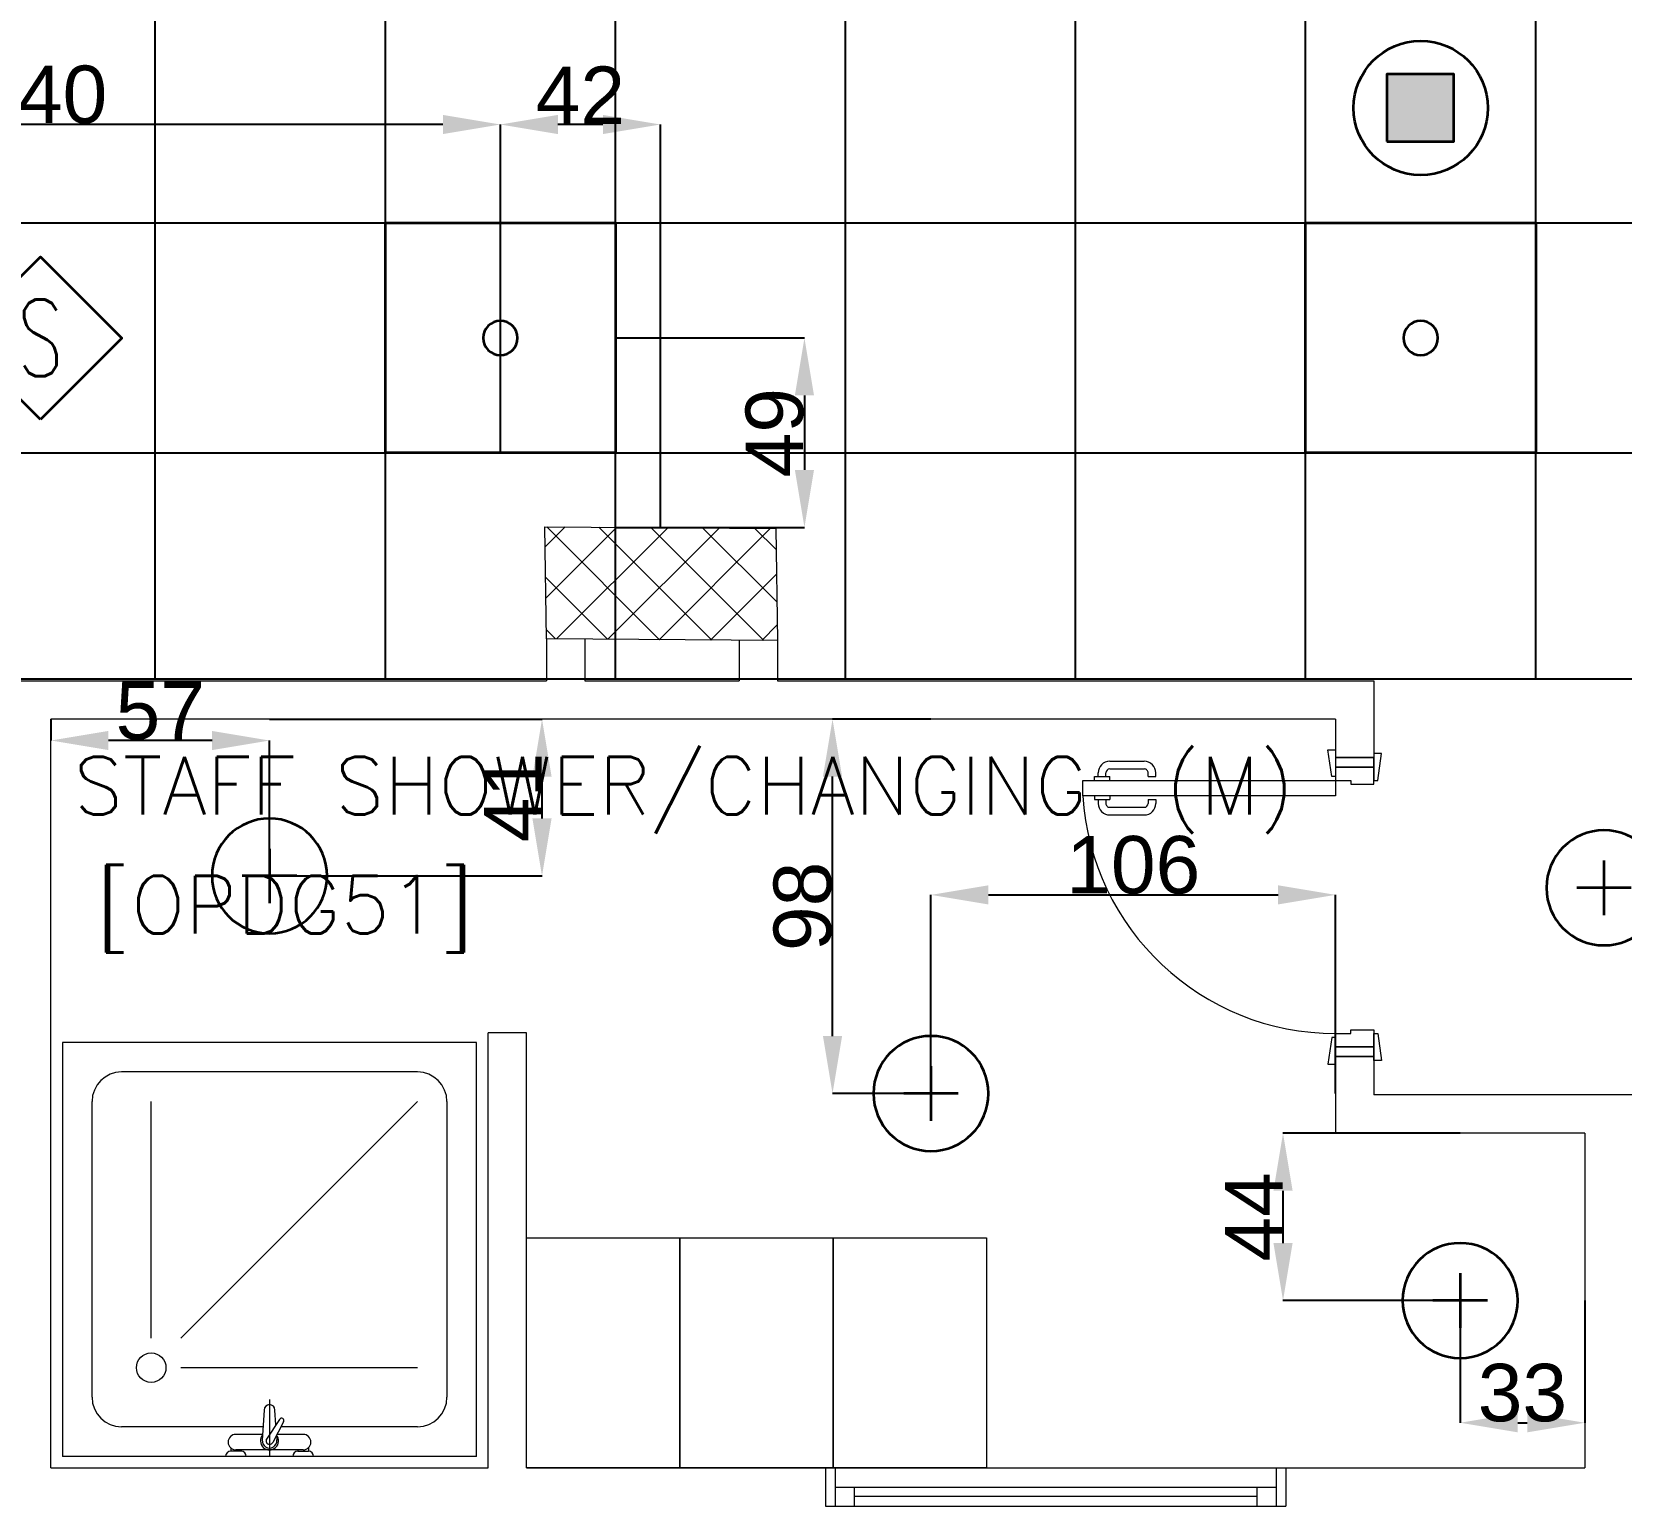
# Model space of a CAD drawing. Header units: inches. Extents: x -12418 to 57169, y -29325 to 19878.
# Drawn here: x 25478 to 29623, y -947 to 2899 of the extents above; entities that cross this region are included whole.
import ezdxf
from ezdxf.enums import TextEntityAlignment as Align

# ---------------------------------------------------------------- set-up
doc = ezdxf.new("R2010")
doc.units = ezdxf.units.IN
doc.header["$LTSCALE"] = 25
doc.header["$MEASUREMENT"] = 0
doc.header["$PDMODE"] = 3
doc.layers.get('0').update_dxf_attribs({"color": 8})
doc.layers.get('Defpoints').update_dxf_attribs({"color": 8})
for name, color, linetype, lineweight in [('00-Ground Floor$0$72_EGR_BASE_TEXT', 252, 'Continuous', 5), ('00-Ground Floor$0$Aluminum', 251, 'Continuous', 5), ('00-Ground Floor$0$C-HYDR-CTCH', 251, 'Continuous', 5), ('00-Ground Floor$0$Hatch', 254, 'Continuous', 5), ('00-Ground Floor$0$LOADING', 253, 'Continuous', 5), ('00-Ground Floor$0$SANIT', 250, 'Continuous', 5), ('00-Ground Floor$0$Walls', 251, 'Continuous', 5), ('00-Ground Floor$0$Wooden Joinery', 251, 'Continuous', 5), ('E-DIM', 6, 'Continuous', 18), ('E-LITE-CIRC-NUMB', 6, 'Continuous', 25), ('E-LITE-CLNG', 150, 'Continuous', 35), ('E-LITE-CLNG @ 100', 150, 'Continuous', 35), ('E-LITE-CTRL', 6, 'Continuous', 25), ('F-ALRM-CLNG @ 100', 33, 'Continuous', 35), ('T-INTC-CLNG @ 100', 33, 'Continuous', 35), ('T-INTC-DEVC-NUMB', 2, 'Continuous', 25)]:
    doc.layers.add(name, color=color, linetype=linetype, lineweight=lineweight)
doc.layers.add('00-Ground Floor$0$False Ceiling', color=251, linetype='Continuous')
doc.styles.add('00-Ground Floor$0$SIMPLEX', font='SIMPLEX.shx', dxfattribs={"height": 150})
doc.styles.add('DC_Simplex', font='SIMPLEX.shx', dxfattribs={"width": 0.7})
doc.styles.get("Standard").update_dxf_attribs({"font": 'arial.ttf'})
doc.dimstyles.get("Standard").update_dxf_attribs({"dimtxt": 150, "dimasz": 150, "dimexe": 0.18, "dimexo": 0.0625, "dimgap": 1, "dimtad": 1, "dimdec": 0, "dimlfac": 0.1, "dimzin": 0, "dimdsep": 46, "dimtxsty": 'Standard', "dimcen": 0.09, "dimclrd": 256, "dimclrt": 7, "dimadec": 0, "dimazin": 0, "dimtfac": 1, "dimtdec": 0, "dimtofl": 0, "dimtmove": 0, "dimatfit": 3, "dimfxl": 1, "dimtolj": 1, "dimtzin": 0, "dimarcsym": 0})

# ---------------------------------------------------------------- blocks, each defined once
blk = doc.blocks.new('00-Ground Floor$0$A$C72370EFE')
at = {"layer": '00-Ground Floor$0$Wooden Joinery'}
for p, q in [((-0.01, -0.04), (-0.02, -0.04)), ((-0.01, -0.03), (-0.01, -0.07)), ((0, -0.03), (-0.01, -0.03)), ((0.04, -0.03), (0.05, -0.03)), ((0.05, -0.03), (0.05, -0.07)), ((0.05, -0.04), (0.06, -0.04)), ((-0.05, -0.07), (-0.05, -0.16)), ((-0.03, -0.07), (-0.03, -0.16)), ((-0.01, -0.06), (-0.02, -0.06)), ((0, -0.07), (-0.01, -0.07)), ((0.04, -0.07), (0.05, -0.07)), ((0.05, -0.06), (0.06, -0.06)), ((0.07, -0.07), (0.07, -0.16)), ((0.09, -0.07), (0.09, -0.16)), ((-0.01, -0.17), (-0.02, -0.17)), ((-0.01, -0.19), (-0.02, -0.19)), ((-0.01, -0.17), (-0.01, -0.19)), ((0.05, -0.17), (0.06, -0.17)), ((0.05, -0.17), (0.05, -0.19)), ((0.05, -0.19), (0.06, -0.19))]:
    blk.add_line(p, q, dxfattribs=at)
for centre, radius, start, end in [((-0.02, -0.07), 0.03, 90, 180), ((0.06, -0.07), 0.03, 0, 90), ((-0.02, -0.07), 0.01, 90, 180), ((0.06, -0.07), 0.01, 0, 90), ((-0.02, -0.16), 0.03, 180, 270), ((-0.02, -0.16), 0.01, 180, 270), ((0.06, -0.16), 0.01, 270, 0), ((0.06, -0.16), 0.03, 270, 0)]:
    blk.add_arc(centre, radius, start, end, dxfattribs=at)
blk = doc.blocks.new('00-Ground Floor$0$A$C268A7CF0')
at = {"layer": '00-Ground Floor$0$Wooden Joinery'}
for points in [[(80, 758.8), (80, 768.8), (10, 778.8), (10, 758.8)], [(740, 758.8), (740, 768.8), (810, 778.8), (810, 758.8)], [(70, 658.8), (70, 648.8), (0, 638.8), (0, 658.8)], [(120, 658.8), (120, 0), (80, 0), (80, 658.8)], [(750, 658.8), (750, 648.8), (820, 638.8), (820, 658.8)]]:
    blk.add_lwpolyline(points, close=True, dxfattribs=at)
for points in [[(45, 658.8), (45, 758.8), (20, 758.8), (20, 658.8), (45, 658.8)], [(45, 658.8), (80, 658.8), (80, 698.8), (90, 698.8), (90, 758.8), (45, 758.8), (45, 658.8)], [(775, 658.8), (740, 658.8), (740, 698.8), (730, 698.8), (730, 758.8), (775, 758.8), (775, 658.8)], [(775, 658.8), (775, 758.8), (800, 758.8), (800, 658.8), (775, 658.8)]]:
    blk.add_lwpolyline(points, dxfattribs=at)
blk.add_arc((80, 658.8), 660, 273.4748, 0, dxfattribs=at)
at = {"layer": '00-Ground Floor$0$Wooden Joinery', "xscale": 999.9999999998854, "yscale": 999.9999999998854, "zscale": 999.9999999998854, "rotation": 180}
blk.add_blockref('00-Ground Floor$0$A$C72370EFE', (120, 0), dxfattribs=at)
blk = doc.blocks.new('00-Ground Floor$0$SHOWER TRAY 80x80')
at = {"layer": '00-Ground Floor$0$SANIT'}
for p, q in [((0, 0), (0, 0.8)), ((0.8, 0.8), (0, 0.8)), ((0.8, 0), (0.8, 0.8)), ((0.1143, 0.7429), (0.6857, 0.7429)), ((0.0571, 0.4124), (0.0571, 0.6857)), ((0.7429, 0.1143), (0.7429, 0.6857)), ((0.2286, 0.6286), (0.6857, 0.6286)), ((0.1714, 0.1143), (0.1714, 0.5714)), ((0.2286, 0.5714), (0.6857, 0.1143)), ((0.01, 0.455), (0.01, 0.475)), ((0.0163, 0.475), (0.01, 0.475)), ((0.0125, 0.335), (0.0125, 0.465)), ((0.0425, 0.4133), (0.0425, 0.465)), ((0.0125, 0.455), (0.01, 0.455)), ((0.11, 0.4), (0, 0.4)), ((0.0895, 0.4105), (0.0316, 0.4139)), ((0.0715, 0.3808), (0.0334, 0.4058)), ((0.0667, 0.3728), (0.0271, 0.3939)), ((0.0407, 0.3866), (0.0316, 0.3861)), ((0.0425, 0.335), (0.0425, 0.3857)), ((0.0571, 0.1143), (0.0571, 0.3779)), ((0.0608, 0.3878), (0.0895, 0.3895)), ((0.01, 0.345), (0.01, 0.325)), ((0.0125, 0.345), (0.01, 0.345)), ((0.0163, 0.325), (0.01, 0.325)), ((0.1143, 0.0571), (0.6857, 0.0571)), ((0, 0), (0.8, 0))]:
    blk.add_line(p, q, dxfattribs=at)
blk.add_circle((0.1714, 0.6286), 0.0286, dxfattribs=at)
for centre, radius, start, end in [((0.1143, 0.6857), 0.0571, 90, 180), ((0.6857, 0.6857), 0.0571, 360, 90), ((0, 0.475), 0.01, 0, 90), ((0.0275, 0.465), 0.015, 0, 180), ((0, 0.455), 0.01, 270, 0), ((0.03, 0.4), 0.0175, 49.632, 309.2526), ((0.03, 0.4), 0.014, 83.2671, 276.7329), ((0.03, 0.4), 0.00676, 54.0423, 244.5873), ((0.0895, 0.4), 0.0105, 270, 90), ((0.0691, 0.3768), 0.00467, 239.3148, 59.3148), ((0, 0.345), 0.01, 0, 90), ((0, 0.325), 0.01, 270, 0), ((0.0275, 0.335), 0.015, 180, 0), ((0.1143, 0.1143), 0.0571, 180, 270), ((0.6857, 0.1143), 0.0571, 270, 360)]:
    blk.add_arc(centre, radius, start, end, dxfattribs=at)
blk = doc.blocks.new('00-Ground Floor$0$A$C37be4daf')
at = {"layer": '00-Ground Floor$0$Aluminum'}
for p, q in [((1416, 598.2), (216, 598.2)), ((241, 498.2), (241, 598.2)), ((291, 548.2), (291, 598.2)), ((1341, 548.2), (1341, 598.2)), ((1391, 498.2), (1391, 598.2)), ((1391, 548.2), (241, 548.2)), ((291, 573.2), (1341, 573.2)), ((1416, 498.2), (216, 498.2))]:
    blk.add_line(p, q, dxfattribs=at)
at = {"layer": '00-Ground Floor$0$Walls'}
for p, q in [((216, 498.2), (216, 598.2)), ((1416, 498.2), (1416, 598.2))]:
    blk.add_line(p, q, dxfattribs=at)
blk = doc.blocks.new('00-Ground Floor$0$A$Ce9e1c4c3')
at = {"layer": '00-Ground Floor$0$False Ceiling', "color": 254, "linetype": 'Continuous'}
for p, q in [((-74200, 1209.6), (-74200, 9172.6)), ((-73600, 1209.6), (-73600, 9172.6)), ((-73000, 1209.6), (-73000, 9172.6)), ((-72400, 1209.6), (-72400, 9172.6)), ((-71800, 1209.6), (-71800, 9172.6)), ((-71200, 1209.6), (-71200, 9172.6)), ((-70600, 1209.6), (-70600, 9172.6)), ((-79752.1, 2400), (-69822.1, 2400)), ((-79752.1, 1800), (-69822.1, 1800))]:
    blk.add_line(p, q, dxfattribs=at)
at = {"layer": '00-Ground Floor$0$False Ceiling', "color": 254}
blk.add_line((-69822.1, 1209.6, 0), (-79752.1, 1209.6, 0), dxfattribs=at)
blk = doc.blocks.new('00-Ground Floor')
at = {"layer": '00-Ground Floor$0$Hatch'}
h = blk.add_hatch(dxfattribs=at)
h.set_pattern_fill('ANSI37', color=256, scale=30)
h.set_pattern_definition([(45, (-1981.42, -13099.68), (-67.35192, 67.35192), []), (135, (-1981.42, -13099.68), (-67.35192, -67.35192), [])])
h.paths.add_polyline_path([(48971.2, 8818.2), (48367.3, 8810.1), (48371.2, 8521.7), (48975.1, 8529.8)])
h.paths.add_polyline_path([(41810.5, 8810.5), (41227, 8805), (41207, 8513.7), (41790.5, 8519.1)])
h.paths.add_polyline_path([(27433.5, 8803.1), (26834.4, 8799), (26828.7, 8506), (27427.8, 8510)])
h.paths.add_polyline_path([(34618.7, 8805.3), (34017.5, 8797.8), (34009.3, 8512.1), (34610.5, 8519.6)])
h.paths.add_polyline_path([(20214.3, 8812.4), (19607.8, 8790.5), (19622.4, 8498), (20228.8, 8519.8)])
h.paths.add_polyline_path([(13477.7, 8802), (12255.7, 8825.9), (12249.3, 8529.8), (13471.3, 8505.8)])
h.paths.add_polyline_path([(13491.8, 1601.9), (12276.8, 1586.2), (12263.3, 1293.7), (13478.3, 1309.4)])
h.paths.add_polyline_path([(13465.7, -5591.3), (12262.6, -5607.3), (12256.9, -5900.3), (13460, -5884.3)])
h.paths.add_polyline_path([(13484.2, -12790), (12287.5, -12801.4), (12290.4, -13095.9), (13487, -13084.4)])
h.paths.add_polyline_path([(5849.2, -12787.9), (5245.6, -12791.6), (5256.3, -13077.1), (5859.8, -13073.4)])
h.paths.add_polyline_path([(5833.8, -5589.9), (5236.9, -5588.3), (5236.8, -5889.5), (5833.6, -5891)])
h.paths.add_polyline_path([(5843.6, 1599.7), (5224.3, 1600.9), (5213.7, 1298), (5833, 1296.7)])
h.paths.add_polyline_path([(5820.3, 8779.1), (5219.7, 8793.5), (5216, 8503.9), (5816.7, 8489.4)])
h.paths.add_polyline_path([(-1378.8, 8777.2), (-1981.4, 8799.9), (-1979.5, 8511.6), (-1376.9, 8488.9)])
h.paths.add_polyline_path([(-1371.1, -5601.1), (-1973.1, -5608.1), (-1969.7, -5899.7), (-1367.7, -5892.7)])
h.paths.add_polyline_path([(-1353.5, -12795.7), (-1951.9, -12796.7), (-1947.1, -13097.4), (-1348.7, -13096.4)])
h.paths.add_polyline_path([(20233.2, -12782.5), (19627.5, -12795.4), (19633.2, -13096.6), (20238.9, -13083.7)])
h.paths.add_polyline_path([(20226.6, -5590), (19632.3, -5607.6), (19634.4, -5904.1), (20228.7, -5886.6)])
h.paths.add_polyline_path([(20217.9, 1618), (19619, 1610.4), (19623, 1310.2), (20221.9, 1317.9)])
h.paths.add_polyline_path([(27418.3, 1602.8), (26816.3, 1607.5), (26820.6, 1315.3), (27422.5, 1310.7)])
h.paths.add_polyline_path([(27422, -5579.9), (26818.1, -5597.5), (26831.6, -5897.5), (27431.7, -5876.5)])
h.paths.add_polyline_path([(27438.1, -12795.9), (26834.3, -12789.3), (26831.9, -13075), (27435.7, -13081.6)])
h.paths.add_polyline_path([(34636.6, -12785.4), (34039.3, -12800), (34048.3, -13099.7), (34645.6, -13085.1)])
h.paths.add_polyline_path([(34629.3, -5597.1), (34028, -5595.2), (34029.2, -5892.4), (34630.4, -5894.3)])
h.paths.add_polyline_path([(34592.8, 1606.7), (34012, 1611.4), (34031.7, 1321.6), (34612.5, 1316.9)])
h.paths.add_polyline_path([(41796.2, 1606), (41198.6, 1619.8), (41200.6, 1327.8), (41798.2, 1314.1)])
h.paths.add_polyline_path([(41797.2, -5592.6), (41228.8, -5600.2), (41230.6, -5894.3), (41799, -5886.7)])
h.paths.add_polyline_path([(41834.3, -12789.7), (41229, -12792.4), (41230.4, -13096.9), (41835.6, -13094.3)])
h.paths.add_polyline_path([(49008.5, -12790.2), (48420.5, -12774.1), (48407.3, -13081.4), (48995.3, -13097.4)])
h.paths.add_polyline_path([(48992.7, -5590.8), (48389.5, -5589.7), (48387.5, -5886.2), (48990.7, -5887.3)])
at = {"layer": '00-Ground Floor$0$C-HYDR-CTCH', "flags": 128}
blk.add_lwpolyline([(26816.3, 1607.5), (27418.3, 1602.8), (27422.5, 1310.7), (26820.6, 1315.3), (26816.3, 1607.5)], dxfattribs=at)
at = {"layer": '00-Ground Floor$0$LOADING', "elevation": 0}
for points in [[(27167.9, -847.4), (26767.9, -847.4), (26767.9, -247.4), (27167.9, -247.4)], [(27567.9, -847.4), (27167.9, -847.4), (27167.9, -247.4), (27567.9, -247.4)], [(27967.9, -847.4), (27567.9, -847.4), (27567.9, -247.4), (27967.9, -247.4)]]:
    blk.add_lwpolyline(points, close=True, dxfattribs=at)
at = {"layer": '00-Ground Floor$0$Walls'}
for p, q in [((26820.6, 1315.3), (26820.6, 1205.7)), ((26920.6, 1314.6), (26920.6, 1205.7)), ((27322.5, 1311.4), (27322.5, 1205.7)), ((27422.5, 1310.7), (27422.5, 1205.7)), ((23277.9, 1205.7, 0), (26820.6, 1205.7)), ((26920.6, 1205.7), (27322.5, 1205.7)), ((27422.5, 1205.7), (28977.9, 1205.7, 0)), ((28977.9, 1205.7, 0), (28977.9, 1005.7, 0)), ((28877.9, 1105.7, 0), (25527.9, 1105.7, 0)), ((25527.9, -847.4, 0), (25527.9, 1105.7, 0)), ((28877.9, 1105.7, 0), (28877.9, 1005.7, 0)), ((28877.9, 1005.7, 0), (28977.9, 1005.7, 0)), ((26767.9, 287.6, 0), (26667.9, 287.6, 0)), ((26667.9, -847.4, 0), (26667.9, 287.6, 0)), ((26767.9, -847.4, 0), (26767.9, 287.6, 0)), ((28877.9, 225.7, 0), (28877.9, 25.7, 0)), ((28877.9, 225.7, 0), (28977.9, 225.7, 0)), ((28977.9, 225.7, 0), (28977.9, 125.7, 0)), ((30177.9, 125.7, 0), (28977.9, 125.7, 0)), ((29527.9, 25.7, 0), (28877.9, 25.7, 0)), ((29527.9, 25.7, 0), (29527.9, -847.4, 0)), ((25527.9, -847.4, 0), (26667.9, -847.4, 0)), ((26767.9, -847.4, 0), (29527.9, -847.4, 0))]:
    blk.add_line(p, q, dxfattribs=at)
at = {"rotation": 180}
blk.add_blockref('00-Ground Floor$0$A$C37be4daf', (28963.9, -349.2, 0), dxfattribs=at)
at = {"layer": '00-Ground Floor$0$False Ceiling', "color": 254}
blk.add_blockref('00-Ground Floor$0$A$Ce9e1c4c3', (100000, 0), dxfattribs=at)
at = {"layer": '00-Ground Floor$0$SANIT', "xscale": 1350.000000000878, "yscale": 1350.000000000878, "zscale": 1350.000000000878, "rotation": 90.00000000000001}
blk.add_blockref('00-Ground Floor$0$SHOWER TRAY 80x80', (26637.9, -817.4, 0), dxfattribs=at)
at = {"layer": '00-Ground Floor$0$Wooden Joinery', "rotation": 270}
blk.add_blockref('00-Ground Floor$0$A$C268A7CF0', (28219.1, 1025.7, 0), dxfattribs=at)
at = {"layer": '00-Ground Floor$0$72_EGR_BASE_TEXT', "char_height": 150, "attachment_point": 2, "style": '00-Ground Floor$0$SIMPLEX'}
for s, insert in [('STAFF SHOWER/CHANGING  (M)', (27178.3, 1007.2)), ('[OPDG51]', (26138.3, 696.7, 0))]:
    blk.add_mtext(s, dxfattribs=dict(at, insert=insert))
blk = doc.blocks.new('*U13')
blk.add_lwpolyline([(-300, 300), (-300, -300), (300, -300), (300, 300)], close=True)
blk.add_circle((0, 0), 45)
at = {"layer": 'E-LITE-CIRC-NUMB', "style": 'DC_Simplex', "width": 0.7, "flags": 8}
blk.add_attdef('CIRCUIT', text='', height=200, rotation=0, dxfattribs=at).set_placement((-473.9, 300), align=Align.RIGHT)
at = {"layer": 'E-LITE-CTRL', "style": 'DC_Simplex', "width": 0.7, "flags": 8}
blk.add_attdef('CONTROL', (1118.9, -935), '', height=200, rotation=360, dxfattribs=at)
blk = doc.blocks.new('DC_LT-CL-Point')
for p, q in [((0, -0.711), (0, 0.711)), ((0.711, 0), (-0.711, 0))]:
    blk.add_line(p, q)
blk.add_circle((0, 0), 1.5)
at = {"layer": 'E-LITE-CIRC-NUMB', "style": 'DC_Simplex', "width": 0.7, "flags": 8}
blk.add_attdef('CIRCUIT', text='', height=2, rotation=360, dxfattribs=at).set_placement((-3.364, 1.5), align=Align.RIGHT)
at = {"layer": 'E-LITE-CTRL', "style": 'DC_Simplex', "width": 0.7, "flags": 8}
blk.add_attdef('CONTROL', (3.364, -3.498), '', height=2, rotation=360, dxfattribs=at)
blk = doc.blocks.new('A$C5CF53093')
blk.add_lwpolyline([(0, -212.1), (-212.1, 0), (0, 212.1), (212.1, 0)], close=True)
blk = doc.blocks.new('*U207')
at = {"xscale": 0.01, "yscale": 0.01, "zscale": 0.01}
blk.add_blockref('A$C5CF53093', (0.007, -0.007), dxfattribs=at)
at = {"color": 6, "style": 'DC_Simplex', "width": 0.7, "flags": 8}
blk.add_attdef('TYPE', text='', height=2, rotation=360, dxfattribs=at).set_placement((0, 0), align=Align.MIDDLE_CENTER)
blk = doc.blocks.new('DC_PA-CL-Speaker')
blk.add_hatch(color=256).paths.add_polyline_path([(-0.883, -0.87), (0.865, -0.87), (0.865, 0.878), (-0.883, 0.878)])
blk.add_lwpolyline([(-0.883, -0.87), (0.865, -0.87), (0.865, 0.878), (-0.883, 0.878)], close=True)
blk.add_circle((0, 0), 1.75)
at = {"layer": 'T-INTC-DEVC-NUMB', "style": 'DC_Simplex', "width": 0.7}
blk.add_attdef('DC_CONTROL', (3.364, 2.471), '', height=2, rotation=360, dxfattribs=at)
blk = doc.blocks.new('*D273')
at = {"layer": 'Defpoints', "color": 0, "transparency": 16777216}
for p in [(26700, 2656.9), (26700, 1800), (27117.3, 1605.1)]:
    blk.add_point(p, dxfattribs=at)
at = {"layer": 'E-DIM', "color": 0, "lineweight": -2, "transparency": 16777216}
for p, q in [((26700, 1800.1), (26700, 2657.1)), ((27117.3, 1605.2), (27117.3, 2657.1))]:
    blk.add_line(p, q, dxfattribs=at)
at = {"layer": 'E-DIM', "lineweight": -2, "transparency": 16777216}
blk.add_line((26967.3, 2656.9), (26850, 2656.9), dxfattribs=at)
at = {"layer": 'E-DIM', "transparency": 16777216}
for points in [[(26850, 2681.9), (26850, 2631.9), (26700, 2656.9)], [(26967.3, 2681.9), (26967.3, 2631.9), (27117.3, 2656.9)]]:
    blk.add_solid(points, dxfattribs=at)
at = {"layer": 'E-DIM', "color": 7, "transparency": 16777216, "insert": (26908.6, 2733.2), "char_height": 150, "attachment_point": 5}
blk.add_mtext('\\A1;42', dxfattribs=at)
blk = doc.blocks.new('*D274')
at = {"layer": 'Defpoints', "color": 0, "transparency": 16777216}
for p in [(27000, 2100), (27000, 1606), (27492.9, 1606)]:
    blk.add_point(p, dxfattribs=at)
at = {"layer": 'E-DIM', "color": 0, "lineweight": -2, "transparency": 16777216}
for p, q in [((27000.1, 2100), (27493.1, 2100)), ((27000.1, 1606), (27493.1, 1606))]:
    blk.add_line(p, q, dxfattribs=at)
at = {"layer": 'E-DIM', "lineweight": -2, "transparency": 16777216}
blk.add_line((27492.9, 1950), (27492.9, 1756), dxfattribs=at)
at = {"layer": 'E-DIM', "transparency": 16777216}
for points in [[(27467.9, 1950), (27517.9, 1950), (27492.9, 2100)], [(27467.9, 1756), (27517.9, 1756), (27492.9, 1606)]]:
    blk.add_solid(points, dxfattribs=at)
at = {"layer": 'E-DIM', "color": 7, "transparency": 16777216, "insert": (27415.4, 1853), "char_height": 150, "attachment_point": 5, "rotation": 90}
blk.add_mtext('\\A1;49', dxfattribs=at)
blk = doc.blocks.new('*D275')
at = {"layer": 'Defpoints', "color": 0, "transparency": 16777216}
for p in [(24300, 2656.9), (24300, 2400), (26700, 2400)]:
    blk.add_point(p, dxfattribs=at)
at = {"layer": 'E-DIM', "color": 0, "lineweight": -2, "transparency": 16777216}
for p, q in [((24300, 2400.1), (24300, 2657.1)), ((26700, 2400.1), (26700, 2657.1))]:
    blk.add_line(p, q, dxfattribs=at)
at = {"layer": 'E-DIM', "lineweight": -2, "transparency": 16777216}
blk.add_line((26550, 2656.9), (24450, 2656.9), dxfattribs=at)
at = {"layer": 'E-DIM', "transparency": 16777216}
for points in [[(24450, 2681.9), (24450, 2631.9), (24300, 2656.9)], [(26550, 2681.9), (26550, 2631.9), (26700, 2656.9)]]:
    blk.add_solid(points, dxfattribs=at)
at = {"layer": 'E-DIM', "color": 7, "transparency": 16777216, "insert": (25500, 2734.5), "char_height": 150, "attachment_point": 5}
blk.add_mtext('\\A1;240', dxfattribs=at)
blk = doc.blocks.new('*D475')
at = {"layer": 'Defpoints', "color": 0, "transparency": 16777216}
for p in [(28741, 25.7), (29202.9, 25.7, 0), (29202.9, -410.9, 0)]:
    blk.add_point(p, dxfattribs=at)
at = {"layer": 'E-DIM', "color": 0, "lineweight": -2, "transparency": 16777216}
for p, q in [((29202.9, 25.7), (28740.8, 25.7)), ((29202.9, -410.9), (28740.8, -410.9))]:
    blk.add_line(p, q, dxfattribs=at)
at = {"layer": 'E-DIM', "lineweight": -2, "transparency": 16777216}
blk.add_line((28741, -260.9), (28741, -124.3), dxfattribs=at)
at = {"layer": 'E-DIM', "transparency": 16777216}
for points in [[(28716, -124.3), (28766, -124.3), (28741, 25.7)], [(28716, -260.9), (28766, -260.9), (28741, -410.9)]]:
    blk.add_solid(points, dxfattribs=at)
at = {"layer": 'E-DIM', "color": 7, "transparency": 16777216, "insert": (28665, -192.6), "char_height": 150, "attachment_point": 5, "rotation": 90}
blk.add_mtext('\\A1;44', dxfattribs=at)
blk = doc.blocks.new('*D476')
at = {"layer": 'Defpoints', "color": 0, "transparency": 16777216}
for p in [(29202.9, -410.9, 0), (29527.9, -410.9, 0), (29527.9, -729.7)]:
    blk.add_point(p, dxfattribs=at)
at = {"layer": 'E-DIM', "color": 0, "lineweight": -2, "transparency": 16777216}
for p, q in [((29202.9, -410.9), (29202.9, -729.9)), ((29527.9, -410.9), (29527.9, -729.9))]:
    blk.add_line(p, q, dxfattribs=at)
at = {"layer": 'E-DIM', "lineweight": -2, "transparency": 16777216}
blk.add_line((29352.9, -729.7), (29377.9, -729.7), dxfattribs=at)
at = {"layer": 'E-DIM', "transparency": 16777216}
for points in [[(29352.9, -704.7), (29352.9, -754.7), (29202.9, -729.7)], [(29377.9, -704.7), (29377.9, -754.7), (29527.9, -729.7)]]:
    blk.add_solid(points, dxfattribs=at)
at = {"layer": 'E-DIM', "color": 7, "transparency": 16777216, "insert": (29365.4, -652), "char_height": 150, "attachment_point": 5}
blk.add_mtext('\\A1;33', dxfattribs=at)
blk = doc.blocks.new('*D477')
at = {"layer": 'Defpoints', "color": 0, "transparency": 16777216}
for p in [(27566.1, 1105.7), (27822.9, 1105.7, 0), (27822.9, 129.1, 0)]:
    blk.add_point(p, dxfattribs=at)
at = {"layer": 'E-DIM', "color": 0, "lineweight": -2, "transparency": 16777216}
for p, q in [((27822.9, 1105.7), (27565.9, 1105.7)), ((27822.9, 129.1), (27565.9, 129.1))]:
    blk.add_line(p, q, dxfattribs=at)
at = {"layer": 'E-DIM', "lineweight": -2, "transparency": 16777216}
blk.add_line((27566.1, 279.1), (27566.1, 955.7), dxfattribs=at)
at = {"layer": 'E-DIM', "transparency": 16777216}
for points in [[(27541.1, 955.7), (27591.1, 955.7), (27566.1, 1105.7)], [(27541.1, 279.1), (27591.1, 279.1), (27566.1, 129.1)]]:
    blk.add_solid(points, dxfattribs=at)
at = {"layer": 'E-DIM', "color": 7, "transparency": 16777216, "insert": (27488.5, 617.4), "char_height": 150, "attachment_point": 5, "rotation": 90}
blk.add_mtext('\\A1;98', dxfattribs=at)
blk = doc.blocks.new('*D478')
at = {"layer": 'Defpoints', "color": 0, "transparency": 16777216}
for p in [(28877.9, 647.3), (27822.9, 129.1, 0), (28877.9, 129.1, 0)]:
    blk.add_point(p, dxfattribs=at)
at = {"layer": 'E-DIM', "color": 0, "lineweight": -2, "transparency": 16777216}
for p, q in [((27822.9, 129.2), (27822.9, 647.5)), ((28877.9, 129.2), (28877.9, 647.5))]:
    blk.add_line(p, q, dxfattribs=at)
at = {"layer": 'E-DIM', "lineweight": -2, "transparency": 16777216}
blk.add_line((27972.9, 647.3), (28727.9, 647.3), dxfattribs=at)
at = {"layer": 'E-DIM', "transparency": 16777216}
for points in [[(27972.9, 672.3), (27972.9, 622.3), (27822.9, 647.3)], [(28727.9, 672.3), (28727.9, 622.3), (28877.9, 647.3)]]:
    blk.add_solid(points, dxfattribs=at)
at = {"layer": 'E-DIM', "color": 7, "transparency": 16777216, "insert": (28350.4, 724.9), "char_height": 150, "attachment_point": 5}
blk.add_mtext('\\A1;106', dxfattribs=at)
blk = doc.blocks.new('*D479')
at = {"layer": 'Defpoints', "color": 0, "transparency": 16777216}
for p in [(25527.9, 1105.7, 0), (25527.9, 1050), (26097.9, 696.6, 0)]:
    blk.add_point(p, dxfattribs=at)
at = {"layer": 'E-DIM', "color": 0, "lineweight": -2, "transparency": 16777216}
for p, q in [((25527.9, 1105.6), (25527.9, 1049.8)), ((26097.9, 696.7), (26097.9, 1050.2))]:
    blk.add_line(p, q, dxfattribs=at)
at = {"layer": 'E-DIM', "lineweight": -2, "transparency": 16777216}
blk.add_line((25947.9, 1050), (25677.9, 1050), dxfattribs=at)
at = {"layer": 'E-DIM', "transparency": 16777216}
for points in [[(25677.9, 1075), (25677.9, 1025), (25527.9, 1050)], [(25947.9, 1075), (25947.9, 1025), (26097.9, 1050)]]:
    blk.add_solid(points, dxfattribs=at)
at = {"layer": 'E-DIM', "color": 7, "transparency": 16777216, "insert": (25812.9, 1127.3), "char_height": 150, "attachment_point": 5}
blk.add_mtext('\\A1;57', dxfattribs=at)
blk = doc.blocks.new('*D480')
at = {"layer": 'Defpoints', "color": 0, "transparency": 16777216}
for p in [(26097.9, 1105.7, 0), (26808.5, 1105.7), (26097.9, 696.6, 0)]:
    blk.add_point(p, dxfattribs=at)
at = {"layer": 'E-DIM', "color": 0, "lineweight": -2, "transparency": 16777216}
for p, q in [((26098, 1105.7), (26808.7, 1105.7)), ((26098, 696.6), (26808.7, 696.6))]:
    blk.add_line(p, q, dxfattribs=at)
at = {"layer": 'E-DIM', "lineweight": -2, "transparency": 16777216}
blk.add_line((26808.5, 846.6), (26808.5, 955.7), dxfattribs=at)
at = {"layer": 'E-DIM', "transparency": 16777216}
for points in [[(26783.5, 955.7), (26833.5, 955.7), (26808.5, 1105.7)], [(26783.5, 846.6), (26833.5, 846.6), (26808.5, 696.6)]]:
    blk.add_solid(points, dxfattribs=at)
at = {"layer": 'E-DIM', "color": 7, "transparency": 16777216, "insert": (26732.2, 901.2), "char_height": 150, "attachment_point": 5, "rotation": 90}
blk.add_mtext('\\A1;41', dxfattribs=at)

msp = doc.modelspace()

# ---------------------------------------------------------------- block references
msp.add_blockref('00-Ground Floor', (0, 0))
at = {"layer": 'E-LITE-CLNG', "xscale": -1}
for p in [(26700, 2100), (29100, 2100)]:
    msp.add_blockref('*U13', p, dxfattribs=at)
at = {"layer": 'E-LITE-CLNG @ 100', "xscale": -100, "yscale": 100, "zscale": 100, "rotation": 180}
for p in [(26097.9, 696.6, 0), (29577.9, 665.7, 0), (27822.9, 129.1, 0), (29202.9, -410.9, 0)]:
    msp.add_blockref('DC_LT-CL-Point', p, dxfattribs=at)
at = {"layer": 'F-ALRM-CLNG @ 100', "xscale": 100, "yscale": 100, "zscale": 100}
msp.add_blockref('*U207', (25500, 2100), dxfattribs=at).add_auto_attribs({'TYPE': 'S'})
at = {"layer": 'T-INTC-CLNG @ 100', "xscale": 100, "yscale": 100, "zscale": 100}
msp.add_blockref('DC_PA-CL-Speaker', (29100, 2700), dxfattribs=at)

# ---------------------------------------------------------------- dimensions: what is measured, and where the dimension line sits
at = {"layer": 'E-DIM'}
for base, p1, p2, picture, middle in [((24300, 2656.9), (26700, 2400), (24300, 2400), '*D275', (25500, 2734.5)), ((26700, 2656.9), (27117.3, 1605.1), (26700, 1800), '*D273', (26908.6, 2733.2)), ((25527.9, 1050), (26097.9, 696.6, 0), (25527.9, 1105.7, 0), '*D479', (25812.9, 1127.3)), ((28877.9287118, 647.3470743), (27822.9287118, 129.1268525, -0.0000006), (28877.9287118, 129.1268525, -0.0000006), '*D478', (28350.4287118, 724.9330225)), ((29527.9287118, -729.6727773), (29202.9287118, -410.8731475, -0.0000006), (29527.9287118, -410.8731475, -0.0000006), '*D476', (29365.4287118, -652.0356695))]:
    dim = msp.add_linear_dim(base=base, p1=p1, p2=p2, dimstyle='Standard', dxfattribs=at)
    dim.commit()
    dim.dimension.update_dxf_attribs({"geometry": picture, "text_midpoint": middle})
for base, p1, p2, picture, middle in [((27492.9, 1606), (27000, 2100), (27000, 1606), '*D274', (27415.4, 1853)), ((26808.5, 1105.7), (26097.9, 696.6, 0), (26097.9, 1105.7, 0), '*D480', (26732.2, 901.2)), ((27566.1, 1105.7), (27822.9, 129.1, 0), (27822.9, 1105.7, 0), '*D477', (27488.5, 617.4)), ((28741, 25.7), (29202.9, -410.9, 0), (29202.9, 25.7, 0), '*D475', (28665, -192.6))]:
    dim = msp.add_linear_dim(base=base, p1=p1, p2=p2, angle=90, dimstyle='Standard', dxfattribs=at)
    dim.commit()
    dim.dimension.update_dxf_attribs({"geometry": picture, "text_midpoint": middle})

doc.saveas('drawing.dxf')
